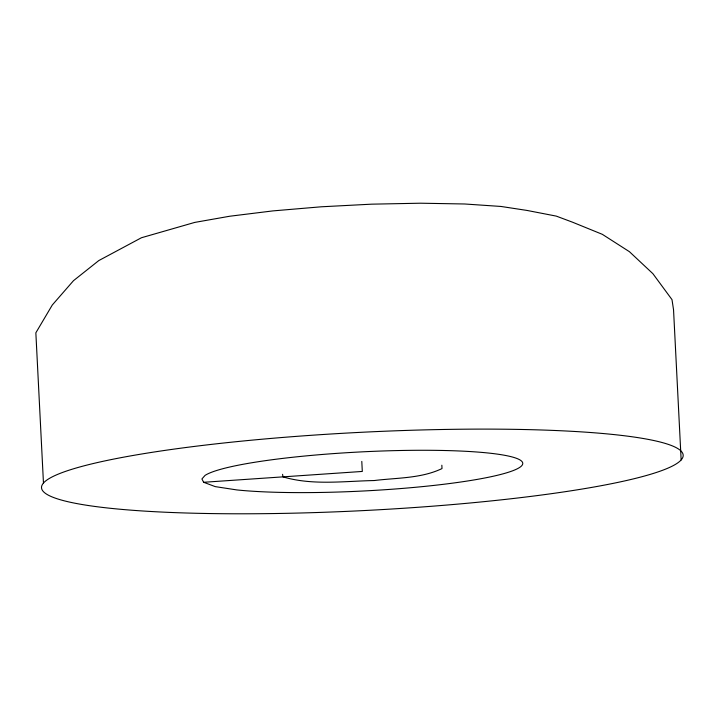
<?xml version="1.0" encoding="UTF-8"?>
<svg xmlns="http://www.w3.org/2000/svg" width="717" height="717" viewBox="0 0 717 717"><rect width="100%" height="100%" fill="white"/><g stroke="black" fill="none" stroke-linecap="round" stroke-linejoin="round"><path stroke-width="1.08" d="M203.646 482.281L215.234 486.619L236.834 489.926A160.644 19.574 -2.9 0 0 488.537 477.244A160.644 19.574 -2.9 0 0 429.546 450.294A160.644 19.574 -2.9 0 0 205.053 475.407L201.916 478.956L203.646 482.281L362.3 471.445L361.798 461.398M282.588 474.322L282.973 476.868C312.343 485.597 344.017 481.134 374.238 480.542C396.806 477.728 421.148 478.571 442.013 468.568L441.842 465.216M681.15 459.938A321.279 39.157 -2.9 0 0 234.083 441.914A321.279 39.157 -2.9 0 0 171.677 512.494A321.279 39.157 -2.9 0 0 681.15 459.938L673.541 309.789L671.999 299.634L652.9 273.688L629.418 251.685L602.325 234.325L572.489 222.18L556.275 216.113L526.941 210.422L500.95 206.451L464.67 203.987L420.574 203.207L371.675 204.166L321.297 206.792L272.872 210.906L229.709 216.238L194.737 222.413L141.455 237.739L98.776 260.585L73.492 280.679L52.287 305.012L35.85 332.813L43.459 482.962"/></g></svg>
